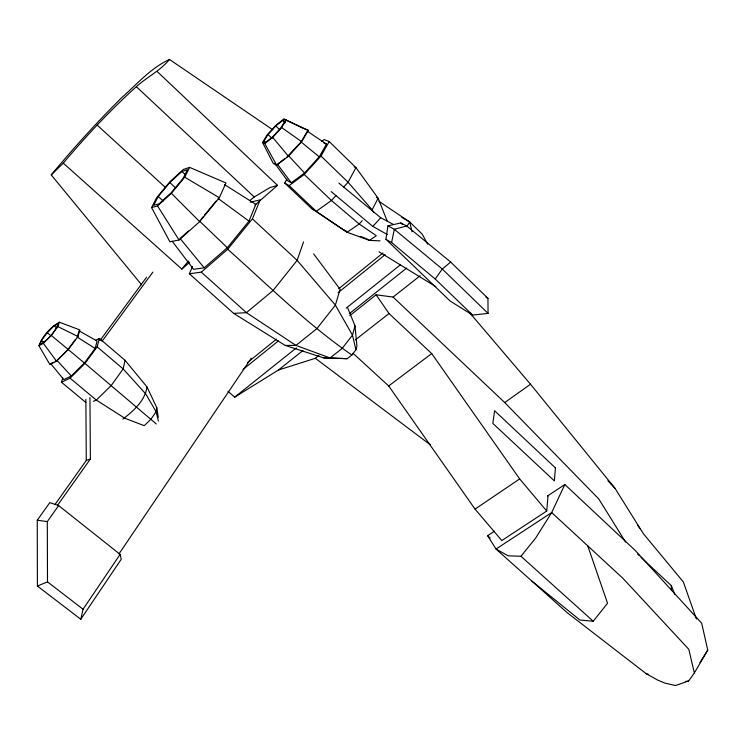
<?xml version="1.0" encoding="UTF-8"?>
<svg xmlns="http://www.w3.org/2000/svg" width="745" height="745" viewBox="0 0 745 745"><rect width="100%" height="100%" fill="white"/><g stroke="black" fill="none" stroke-linecap="round" stroke-linejoin="round"><path stroke-width="1.12" d="M352.99 353.27L388.685 385.947L475.049 509.124L501.813 540.553L546.718 511.033L548.041 495.649M385.919 239.294L387.931 225.856L400.829 222.932L406.733 225.977L450.678 262.044L487.947 298.345L488.059 313.375L472.647 315.088L450.185 301.064L385.919 239.294L391.619 242.563L435.201 279.003L472.647 315.088M95.462 340.39L99.364 338.426L125.039 360.301L147.007 386.944L156.795 407.683L156.124 411.771L158.368 421.055M147.007 386.944C145.182 400.549 133.197 411.305 122.85 419.062M391.619 242.563L394.291 229.283L406.733 225.977M125.039 360.301L123.158 368.924L111.219 385.51L96.338 400.074L93.404 401.341M80.786 619.272L83.068 609.233L120.113 554.392L58.632 505.585L49.813 502.614L37.25 520.252L37.408 586.045L80.786 619.272L121.249 559.244L120.113 554.392M85.796 402.421L61.481 382.232L70.067 378.181L84.967 363.42L97.157 346.844L99.364 338.426M95.118 348.483L97.083 341.061L79.082 330.845L77.247 337.066L95.118 348.483L84.409 363.038L71.343 376.002L63.781 379.578L50.679 363.616L53.389 362.247M192.555 266.58L189.351 273.76L233.679 313.403L285.205 345.429L323.581 357.851L347.161 358.69L351.882 355.02L355.933 349.805L356.92 346.127L355.02 325.9L347.552 307.601M355.02 325.9L352.478 335.166L342.076 348.53L330.044 357.945L323.581 357.851M77.964 336.479L79.892 329.914L59.339 322.222C50.371 327.334 42.521 336.004 38.926 345.708L49.868 364.547L56.545 361.195L68.251 349.507L77.964 336.479L57.896 326.627L51.275 335.399L43.378 343.333L38.926 345.708M61.481 382.232L62.785 377.845M57.896 326.627L59.339 322.222M41.459 340.39L40.09 344.376C48.053 339.906 55.074 332.168 58.184 323.553L54.18 325.751L47.28 332.698L41.459 340.39L43.983 342.504M303.532 241.929L297.134 260.359L273.005 290.559L246.437 312.658L233.679 313.403M189.351 273.76L201.308 272.13L227.709 249.249L252.415 218.853L260.145 199.865L250.348 202.221M172.114 241.166L193.588 269.336L204.167 267.818L227.327 247.722L248.979 221.088L255.833 204.372L224.431 184.564M219.328 197.714L225.958 182.972L189.621 167.374L183.317 169.469L169.758 181.938L156.711 197.611L151.57 207.594L169.916 241.827L179.042 239.983L199.679 221.619L219.328 197.714L184.751 177.198L171.369 193.309L157.549 205.937L151.57 207.594M694.349 672.958L688.818 649.323L622.988 578.39L551.682 512.569L496.021 549.056L567.131 612.632L646.213 673.704L657.546 680.017L664.857 683.081L675.501 685.53L688.659 680.967L694.349 672.958L707.75 650.115L701.678 623.202L635.299 550.527L564.822 484.52L551.682 512.569L535.748 537.946L520.96 556.273L508.23 555.826L496.021 549.056L487.64 535.702L494.391 531.222M184.751 177.198L189.621 167.374M158.257 196.475L153.721 205.322L159.039 203.832L171.275 192.638L183.121 178.39L187.451 169.674L181.882 171.499L169.851 182.562L158.257 196.475L163.239 201.001M373.971 212.614L372.137 209.792L378.115 198.198L355.961 167.644L329.215 141.569L324.187 139.576L321.551 141.559M286.918 179.2L284.692 183.037L289.162 185.626L304.239 174.479L320.993 156.04L329.215 141.569M274.84 163.397L287.337 180.569L291.304 182.814L304.556 172.998L319.251 156.832L326.487 144.102L307.359 131.26L301.073 141.988L286.862 157.046M301.669 141.699L308.318 130.356L283.845 119.032L275.967 125.234L267.194 134.901L262.547 142.491L273.247 163.379L276.656 165.213L288.455 156.245L301.669 141.699L281.629 127.563L272.698 137.397L264.782 143.58L262.547 142.491M281.629 127.563L286.238 119.945M263.879 141.224L267.995 134.491L275.79 125.914L282.774 120.42L284.888 121.23L280.8 127.982L272.884 136.698L265.872 142.174L263.879 141.224L265.499 142.761M699.928 662.547L707.75 650.115M406.602 226.759L409.741 222.001L378.842 201.252M119.023 553.833L251.205 358.271M83.068 609.233L47.503 581.864L47.307 521.575L58.632 505.585M55 504.533L86.29 460.447L90.387 458.976L89.94 397.541M57.663 505.157L90.387 458.976M435.201 279.003L442.288 269.019L450.678 262.044M99.998 340.54L146.597 277.205M102.028 341.294L152.883 272.093M55.195 361.344L57.002 360.44L68.074 349.386L75.282 339.701M531.995 581.221L579.927 620.017L593.225 621.237L607.548 603.254L587.768 545.88M141.643 284.851L51.237 174.917L63.278 163.155L181.845 269.113L188.41 261.001M201.01 219.375L203.152 216.767M204.577 215.035L216.003 201.131M51.237 174.917C73.485 148.087 96.934 122.273 121.658 97.707C136.922 84.278 150.667 68 169.506 59.47L272.847 129.826M63.278 163.155C85.964 136.149 110.167 110.344 136.344 86.681C147.082 76.996 160.203 70.766 169.506 59.47M335.986 195.535L331.451 200.517L316.234 211.319L311.429 208.395L284.692 183.037M343.538 187.228L348.073 182.246L355.961 167.644L354.182 166.861M362.238 220.66L359.192 224.012L347.105 232.254L311.429 208.395M331.171 191.586L372.835 226.406L380.732 217.736L393.546 224.515M188.55 230.931L180.067 238.484L204.167 267.818M181.845 269.113L189.668 262.259M254.902 205.145L277.512 185.337L157.167 71.52M247.489 362.582L276.395 339.189M338.724 288.753L382.986 252.937M243.028 369.473L278.323 340.959M338.072 292.701L385.137 254.678M249.901 200.47L254.25 196.978L269.895 187.6L277.512 185.337M228.035 391.358L234.703 397.15L296.342 347.934M346.192 308.123L400.587 264.689M234.703 397.15L278.453 370.023L303.01 350.504M349.396 313.617L406.696 268.051M349.796 315.675L376.085 294.806L393.09 297.069L504.728 402.561L598.757 498.945L625.558 542.015M278.453 370.023L315.349 358.298L318.99 355.43M393.09 297.069L420.133 275.762M355.309 339.916L389.03 313.533L431.709 353.586L519.656 478.914L546.718 511.033M279.133 162.913L277.419 164.217L291.304 182.814M280.846 161.609L285.139 158.35M388.685 385.947L431.709 353.586M504.728 402.561L530.514 384.224L615.053 488.375L643.317 533.634L683.351 581.975L696.426 619.03M475.049 509.124L519.656 478.914M376.393 235.727L369.408 240.384L347.105 232.254L316.234 211.319L289.162 185.626M547.454 496.04L564.822 484.52M37.408 586.045L47.503 581.864M685.344 681.517L688.659 680.967M285.205 345.429L295.942 345.391L330.044 357.945L347.161 358.69M380.071 240.849L369.408 240.384L366.922 238.903M37.25 520.252L47.307 521.575M646.213 673.704L648.374 674.365M343.017 229.749L346.276 230.997M360.403 236.407L365.832 238.484M304.556 128.904L308.318 130.356M323.851 143.031L326.487 144.102M283.845 119.032L303.522 128.41M376.346 197.332L378.115 198.198L387.13 220.93M387.931 225.856L394.291 229.283L442.288 269.019L488.059 313.375M372.835 226.406L387.335 234.535M485.936 297.19L487.947 298.345M401.751 217.307L409.741 222.001L422.285 234.219L427.658 244.239M378.954 251.782L435.816 286.648M351.882 355.02C307.098 324.075 268.274 285.354 227.709 249.249M375.433 235.075L359.192 224.012L331.451 200.517L304.239 174.479M218.145 198.524L248.979 221.088M315.349 358.298L430.2 444.718M301.073 141.988L319.251 156.832M338.882 183.102L380.732 217.736M51.275 335.399L68.251 349.507M70.067 378.181L96.338 400.074L124.881 418.262L144.232 425.684L150.909 419.249L156.124 411.771L145.75 393.919L123.158 368.924L97.157 346.844M68.074 349.386L84.409 363.038M84.967 363.42L156.329 423.989M47.28 332.698L50.632 335.52M54.18 325.751L56.695 327.875M487.64 535.702L490.238 538.03M520.96 556.273L593.225 621.237M201.308 272.13L246.437 312.658L295.942 345.391L316.914 328.62L335.38 305.115L340.092 289.302L313.654 253.896M97.12 125.058L165.548 187.572M169.851 182.562L175.624 187.861M181.882 171.499L185.188 174.554M252.415 218.853L297.134 260.359L335.38 305.115L352.478 335.166L355.933 349.805M136.344 86.681L254.25 196.978M637.711 554.206L639.396 555.779M641.072 557.353L671.347 585.682L674.728 594.342M267.995 134.491L272.009 138.337M199.576 221.116L227.327 247.722M275.79 125.914L279.794 129.77M282.774 120.42L285.177 122.748M320.993 156.04L348.073 182.246L372.137 209.792M400.829 222.932L402.496 224.543M171.369 193.309L199.679 221.619M607.901 480.721L615.053 488.375M288.576 155.742L304.556 172.998M57.002 360.44L71.343 376.002M469.415 312.434L530.514 384.224M272.698 137.397L288.455 156.245M43.378 343.333L56.545 361.195M376.085 294.806L389.03 313.533M637.394 524.778L639.936 528.633M157.549 205.937L179.042 239.983M264.782 143.58L276.656 165.213M409.741 222.001L412.032 231.667M156.795 407.683L158.294 417.284M671.347 585.682L671.394 590.152M85.871 399.311L86.29 460.447M555.425 467.888L554.364 480.888L492.836 423.402L494.568 410.737L555.425 467.888"/></g></svg>
